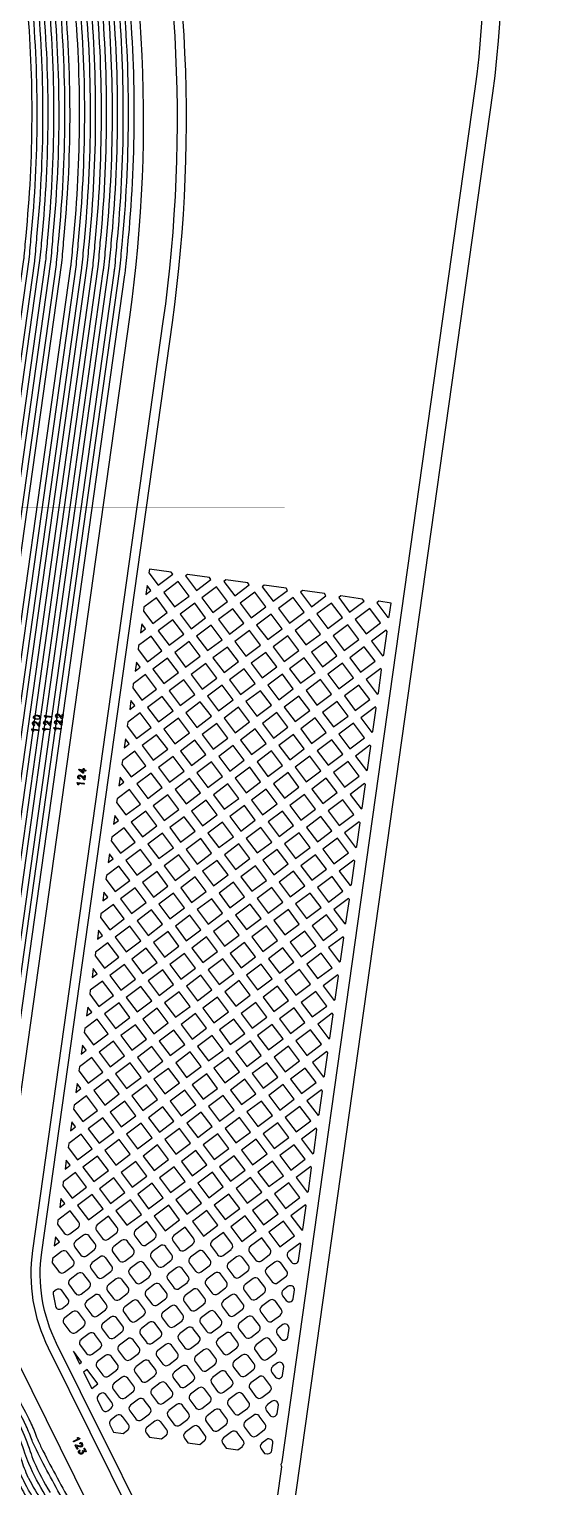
# Model space of a CAD drawing. Extents: x 150 to 463, y 50 to 272.
# Drawn here: x 199.85 to 205.48, y 71.52 to 87.5 of the extents above; entities that cross this region are included whole.
import ezdxf

# ---------------------------------------------------------------- set-up
doc = ezdxf.new("R2010")
doc.units = 0
for name, color, linetype in [('bak_bak_btr2-bcq4636', 9, 'Continuous'), ('bak_outline', 8, 'Continuous'), ('biaozhu1', 5, 'Continuous'), ('quyukuang', 6, 'Continuous')]:
    doc.layers.add(name, color=color, linetype=linetype)

msp = doc.modelspace()

# ---------------------------------------------------------------- linework, layer by layer
at = {"layer": 'bak_bak_btr2-bcq4636'}
for p, q in [((201.14, 81.4), (201.126, 81.303)), ((201.081, 80.98), (201.067, 80.883)), ((201.022, 80.56), (201.008, 80.463)), ((200.963, 80.14), (200.949, 80.043)), ((200.904, 79.72), (200.89, 79.623)), ((200.845, 79.3), (200.831, 79.203)), ((200.786, 78.88), (200.772, 78.783)), ((200.727, 78.46), (200.713, 78.363)), ((200.667, 78.04), (200.654, 77.942)), ((200.608, 77.62), (200.595, 77.522)), ((200.549, 77.2), (200.536, 77.102)), ((200.49, 76.779), (200.477, 76.682)), ((200.431, 76.359), (200.418, 76.262)), ((200.372, 75.939), (200.359, 75.842)), ((200.313, 75.519), (200.3, 75.422)), ((200.254, 75.099), (200.241, 75.002)), ((200.195, 74.679), (200.181, 74.582)), ((200.136, 74.259), (200.122, 74.161))]:
    msp.add_line(p, q, dxfattribs=at)
for points in [[(205.283, 158.278), (198.163, 107.621, 0.154619), (199.189, 101.546), (203.748, 92.658, -0.154608), (204.733, 86.822), (202.62, 71.792, -0.13447), (202.607, 71.761, -0.128609), (202.613, 71.736), (202.405, 70.262, -0.098311)], [(197.623, 152.982), (191.182, 107.151, 0.134283), (191.796, 102.359, 0.056184), (192.755, 100.711), (197.25, 94.746, -0.004553), (197.4, 94.524, -0.105452), (199.645, 89.086, -0.002197), (199.647, 89.074, -0.047069), (199.649, 89.069, -0.016571), (199.785, 88.145, -0.006413), (199.819, 87.807, -0.025987), (199.82, 87.804, -0.046874), (199.808, 85.236, -0.004315), (199.786, 84.983, -0.033921), (199.785, 84.979, -0.023152), (199.785, 84.977), (197.991, 72.213, 0.194979), (198.189, 71.424, 0.031122)], [(197.742, 152.965), (191.301, 107.134, 0.134255), (191.907, 102.406, 0.056144), (192.851, 100.783), (197.347, 94.816, -0.00458), (197.499, 94.591, -0.105411), (199.763, 89.109, -0.001527), (199.764, 89.101, -0.014931), (199.765, 89.1, -0.046989), (199.766, 89.094, -0.016571), (199.904, 88.162, -0.032609), (199.905, 88.159, -0.006491), (199.939, 87.814, -0.03727), (199.939, 87.809, -0.046758), (199.928, 85.225, -0.004313), (199.905, 84.971, -0.009747), (199.905, 84.97, -0.01088), (199.904, 84.958), (198.115, 72.232, 0.19144), (198.281, 71.548, -0.165225), (198.467, 70.924, 0.020124), (198.471, 70.904, 0.083284), (198.507, 70.836)], [(197.861, 152.95), (191.42, 107.118, 0.134232), (192.018, 102.453, 0.056086), (192.947, 100.855), (197.445, 94.886, -0.004603), (197.599, 94.658, -0.104852), (199.875, 89.161, -0.003118), (199.88, 89.133, -0.019147), (199.881, 89.131, -0.004178), (199.883, 89.121, -0.018055), (199.884, 89.119, -0.022914), (200.059, 87.818, -0.029062), (200.06, 87.814, -0.046635), (200.047, 85.215, -0.004322), (200.025, 84.957, -0.011104), (200.022, 84.94), (198.265, 72.44, 0.10431), (198.311, 71.765, 0.083248), (198.385, 71.609, -0.075067), (198.535, 71.306, -0.1227), (198.541, 71.294, 0.275611), (198.708, 71.127, -2.437979), (198.569, 70.993)], [(198.9, 71.192, 0.044852), (198.682, 71.543), (198.549, 71.72, -0.198916), (198.339, 72.533), (200.084, 84.951, 0.004321), (200.107, 85.21, 0.046623), (200.12, 87.82, 0.011372), (200.052, 88.432, 0.012287), (199.943, 89.131, -0.014444), (199.942, 89.132, 0.004341), (199.94, 89.143, -0.018317), (199.939, 89.145, 0.002917), (199.934, 89.172, -0.010956), (199.934, 89.173, 0.000596), (199.928, 89.202, 0.10432), (197.648, 94.692, 0.004625), (197.493, 94.922), (192.995, 100.891, -0.05606), (192.073, 102.477, -0.134208), (191.479, 107.11), (197.92, 152.941, -0.035429)], [(198.119, 152.761), (191.698, 107.079, 0.13416), (192.277, 102.564, 0.014464), (192.475, 102.147, 0.041475), (193.172, 101.023), (197.673, 95.051, -0.004661), (197.832, 94.816, -0.104763), (200.151, 89.216, -0.00239), (200.156, 89.192, -0.004453), (200.159, 89.176, -0.013614), (200.16, 89.174, -0.018217), (200.161, 89.17, -0.012293), (200.272, 88.46, -0.011361), (200.34, 87.839, -0.013759), (200.34, 87.837, -0.046544), (200.328, 85.19, -0.004327), (200.304, 84.927, -0.010945), (200.3, 84.898), (198.591, 72.734, 0.090329), (198.614, 72.176, 0.100427), (198.736, 71.902, -0.039649), (199.164, 71.191, -0.15237)], [(200.246, 71.328, -0.015992), (199.925, 71.922, -0.025026), (199.872, 72.042, 0.017246), (199.805, 72.203, -0.030578), (199.803, 72.206, 0.030031), (199.659, 72.474, -0.02759), (199.643, 72.503, 0.052143), (199.618, 72.544), (199.529, 72.662, -0.198623), (199.268, 73.672), (200.841, 84.87, 0.004339), (200.866, 85.142, 0.046217), (200.88, 87.87, -0.026242), (200.88, 87.873, -0.017244), (200.879, 87.875, 0.011543), (200.807, 88.531, 0.012286), (200.692, 89.267), (200.677, 89.341, 0.104246), (198.28, 95.118, 0.004783), (198.111, 95.368), (193.605, 101.347, -0.05572), (192.774, 102.777, -0.134001), (192.233, 107.005), (198.65, 152.667, -0.034201)], [(200.501, 71.314), (199.725, 72.88, -0.151227), (199.518, 74.158), (200.95, 84.346, 0.198928), (197.972, 95.864), (193.515, 101.78, -0.03577), (193.001, 102.574, -0.013601), (192.996, 102.583, -0.009014), (192.885, 102.822, -0.006735), (192.883, 102.826, -0.133908), (192.352, 106.988), (192.437, 107.583, -0.001412), (192.447, 107.618), (198.77, 152.607, -0.034514)], [(199.134, 152.555), (192.804, 107.527, 0.001439), (192.794, 107.494), (192.716, 106.937, 0.133836), (193.223, 102.969, 0.008802), (193.326, 102.747, 0.035587), (193.809, 102.001), (198.266, 96.086, -0.198928), (201.314, 84.295), (199.882, 74.107, 0.151227), (200.055, 73.043), (200.97, 71.199, -0.039218)], [(201.06, 71.249), (200.675, 72.025, -0.013526), (200.675, 72.026, -0.017036), (200.673, 72.03), (200.147, 73.089, -0.151222), (199.984, 74.092), (201.417, 84.286, 0.198848), (198.348, 96.148), (193.891, 102.063, -0.035481), (193.417, 102.795, -0.008661), (193.318, 103.01, -0.133793), (192.818, 106.923), (192.895, 107.472, -0.001166), (192.903, 107.498, 0.036711), (192.912, 107.539), (198.471, 147.096)], [(198.338, 70.848, 0.17553), (198.4, 70.993, -0.123475), (198.404, 71.005, 0.042975), (198.404, 71.044, 0.133716), (198.232, 71.513, -0.191441), (198.056, 72.24), (199.846, 84.977, 0.004324), (199.868, 85.231, 0.046795), (199.88, 87.806, -0.0378), (199.88, 87.81, 0.006386), (199.845, 88.148, -0.032574), (199.845, 88.152, 0.016655), (199.707, 89.085, -0.042218), (199.706, 89.089, 0.00161), (199.704, 89.098, 0.003449), (199.698, 89.127, -0.011383), (199.698, 89.128, 0.000632), (199.692, 89.159, 0.104334), (197.45, 94.558, 0.004577), (197.298, 94.782), (192.803, 100.747, -0.056177), (191.852, 102.383, -0.134258), (191.242, 107.142)], [(198.569, 70.993, 0.098125), (198.536, 71.075, -0.165934), (198.532, 71.093, -0.040463), (198.505, 71.183, 0.100728), (198.336, 71.575, -0.083237), (198.253, 71.749, -0.104288), (198.206, 72.448), (199.965, 84.964, 0.004321), (199.988, 85.22, 0.046645), (200, 87.809, -0.029284), (200, 87.813, 0.011312), (199.933, 88.416, 0.012267), (199.825, 89.108, 0.003615), (199.823, 89.115, -0.033176), (199.822, 89.119, -0.02134), (199.822, 89.121, 0.003145), (199.816, 89.149, -0.011463), (199.816, 89.15, 0.000617), (199.81, 89.18, 0.104329), (197.549, 94.625, 0.004598), (197.396, 94.852), (192.899, 100.819, -0.056117), (191.962, 102.43, -0.13424), (191.36, 107.126)], [(191.538, 107.101, 0.134201), (192.128, 102.5, 0.056031), (193.043, 100.927), (197.542, 94.956, -0.004632), (197.698, 94.725, -0.104817), (199.993, 89.184, -0.00284), (199.998, 89.157, -0.010967), (199.998, 89.156, -0.00399), (200.001, 89.145, -0.021824), (200.001, 89.143, -0.015367), (200.002, 89.141, -0.023036), (200.18, 87.822, -0.046557), (200.167, 85.204, -0.004325), (200.144, 84.944, -0.010968), (200.141, 84.923), (198.398, 72.525, 0.198916), (198.597, 71.756), (198.73, 71.579, -0.044852), (198.954, 71.219)], [(199.019, 70.759, 0.100963), (199.077, 70.877), (199.096, 71.011, 0.152523), (199.073, 71.145, 0.039663), (198.653, 71.843, -0.100359), (198.515, 72.154, -0.090314), (198.49, 72.748), (200.204, 84.939, 0.004324), (200.227, 85.199, 0.0466), (200.239, 87.83, 0.011367), (200.171, 88.447, 0.01229), (200.061, 89.152, -0.010454), (200.06, 89.154, -0.014632), (200.06, 89.157, 0.004749), (200.057, 89.171, 0.002489), (200.052, 89.195, -0.010218), (200.051, 89.197, 0.000572), (200.046, 89.225, 0.104299), (197.748, 94.759, 0.004651), (197.59, 94.992), (193.091, 100.963, -0.041484), (192.384, 102.101, -0.014511), (192.183, 102.525, -0.134175), (191.598, 107.093)], [(199.947, 71.321, -0.049377), (199.786, 71.584, -0.01257), (199.779, 71.598, -0.035822), (199.699, 71.808, 0.009683), (199.672, 71.892, -0.001407), (199.668, 71.903, 0.059219), (199.429, 72.388, 0.017615), (199.342, 72.512, -0.031026), (199.34, 72.515, -0.030785), (199.337, 72.517, -0.198915), (199.03, 73.704), (200.603, 84.895, 0.004333), (200.627, 85.163, 0.046371), (200.64, 87.856, -0.037234), (200.64, 87.861, 0.011433), (200.569, 88.499, 0.012309), (200.456, 89.225), (200.441, 89.297, 0.10427), (198.081, 94.984, 0.004737), (197.916, 95.227), (193.413, 101.204, -0.041435), (192.742, 102.284, -0.014367), (192.553, 102.683, -0.134073), (191.995, 107.038)], [(200.023, 71.424, -0.031777), (199.844, 71.771, -0.024814), (199.8, 71.887, 0.061046), (199.552, 72.419, 0.022499), (199.445, 72.574, -0.202203), (199.149, 73.689), (200.722, 84.882, 0.004334), (200.747, 85.152, 0.046301), (200.76, 87.863, -0.039293), (200.76, 87.868, 0.011484), (200.688, 88.515, 0.012304), (200.574, 89.246), (200.559, 89.319, 0.104264), (198.18, 95.051, 0.004762), (198.013, 95.297), (193.509, 101.275, -0.041432), (192.849, 102.339, -0.014322), (192.663, 102.73, -0.134041), (192.114, 107.022)], [(199.582, 71.34, 0.073944), (199.522, 71.586, -0.015345), (199.485, 71.69, -0.016761), (199.48, 71.703, -0.041266), (199.478, 71.707, -0.020972), (199.478, 71.71, 0.091094), (199.146, 72.373), (199.064, 72.481, -0.198915), (198.774, 73.604), (200.364, 84.921, 0.004327), (200.388, 85.185, 0.046486), (200.4, 87.84, -0.024698)], [(200.46, 87.845, -0.046485), (200.448, 85.179, -0.004329), (200.424, 84.914, -0.010944), (200.419, 84.88), (198.833, 73.596, 0.198915), (199.112, 72.517), (199.193, 72.409, -0.091612), (199.536, 71.722, 0.018383), (199.54, 71.712, -0.022953), (199.541, 71.71, 0.015504), (199.578, 71.608, -0.073912), (199.642, 71.345, -0.025284)], [(199.789, 71.335, -0.0333), (199.679, 71.53, -0.011336), (199.67, 71.548, -0.029495), (199.597, 71.733, -0.031447), (199.593, 71.743, 0.091075), (199.241, 72.445), (199.16, 72.554, -0.198799), (198.892, 73.587), (200.483, 84.908, 0.004328), (200.507, 85.174, 0.046436), (200.52, 87.848, -0.028535)], [(200.58, 87.853, -0.046433), (200.567, 85.168, -0.004319), (200.543, 84.902, -0.010052), (200.543, 84.901, -0.01094), (200.537, 84.862), (198.952, 73.579, 0.198847), (199.208, 72.59), (199.289, 72.481, -0.091011), (199.65, 71.761, 0.029337), (199.652, 71.757, -0.038313), (199.653, 71.753, 0.029799), (199.725, 71.573, 0.012115), (199.733, 71.557, 0.033374), (199.839, 71.368, -0.059532)], [(200.7, 87.861, -0.04637), (200.687, 85.158, -0.004335), (200.662, 84.889, -0.010991), (200.656, 84.844), (199.09, 73.696, 0.200119), (199.389, 72.548, -0.017646), (199.479, 72.42, -0.070128), (199.756, 71.825, 0.035851), (199.833, 71.624, 0.012821), (199.839, 71.612, -0.013922), (199.84, 71.611, 0.049431), (199.994, 71.357)], [(200.819, 87.869, -0.046298), (200.806, 85.147, -0.004326), (200.782, 84.876, -0.010116), (200.781, 84.875, -0.01095), (200.774, 84.826), (199.209, 73.68, 0.202309), (199.493, 72.61, -0.022536), (199.603, 72.45, -0.061046), (199.857, 71.905, 0.024808), (199.899, 71.795, 0.031754), (200.075, 71.455, 0.026259)], [(200.939, 87.875, -0.046216), (200.926, 85.136, -0.004341), (200.901, 84.863, -0.01102), (200.893, 84.808), (199.328, 73.664, 0.19867), (199.577, 72.698), (199.666, 72.58, -0.052169), (199.697, 72.529, 0.027553), (199.71, 72.505, -0.030399), (199.859, 72.228, -0.030359), (199.861, 72.225, -0.01691), (199.928, 72.063, 0.025009), (199.979, 71.949, 0.01599), (200.298, 71.358)]]:
    msp.add_lwpolyline(points, format="xyb", dxfattribs=at)
for points in [[(201.159, 81.541), (201.261, 81.405), (201.421, 81.526), (201.404, 81.548), (201.165, 81.582)], [(201.322, 81.325), (201.442, 81.166), (201.602, 81.286), (201.481, 81.446)], [(201.561, 81.506), (201.682, 81.346), (201.841, 81.467), (201.824, 81.489), (201.584, 81.523)], [(201.742, 81.266), (201.862, 81.107), (202.022, 81.227), (201.902, 81.387)], [(201.981, 81.447), (202.102, 81.287), (202.261, 81.407), (202.244, 81.43), (202.004, 81.464)], [(202.402, 81.388), (202.522, 81.228), (202.681, 81.348), (202.664, 81.371), (202.424, 81.405)], [(201.1, 81.121), (201.202, 80.985), (201.362, 81.105), (201.242, 81.265), (201.106, 81.163)], [(202.162, 81.207), (202.282, 81.048), (202.442, 81.168), (202.322, 81.328)], [(202.582, 81.148), (202.702, 80.989), (202.862, 81.109), (202.742, 81.269)], [(202.822, 81.329), (202.942, 81.169), (203.101, 81.289), (203.085, 81.312), (202.844, 81.346)], [(203.002, 81.089), (203.122, 80.93), (203.282, 81.05), (203.162, 81.209)], [(203.242, 81.27), (203.362, 81.11), (203.522, 81.23), (203.505, 81.253), (203.264, 81.287)], [(203.662, 81.211), (203.782, 81.051), (203.795, 81.061), (203.816, 81.209), (203.684, 81.228)], [(201.502, 81.086), (201.623, 80.926), (201.782, 81.046), (201.662, 81.206)], [(201.922, 81.027), (202.043, 80.867), (202.202, 80.987), (202.082, 81.147)], [(202.342, 80.968), (202.463, 80.808), (202.622, 80.928), (202.502, 81.088)], [(203.422, 81.03), (203.542, 80.871), (203.702, 80.991), (203.582, 81.151)], [(201.263, 80.905), (201.383, 80.746), (201.543, 80.866), (201.422, 81.025)], [(201.683, 80.846), (201.803, 80.687), (201.963, 80.807), (201.843, 80.967)], [(202.103, 80.787), (202.223, 80.628), (202.383, 80.748), (202.263, 80.908)], [(202.763, 80.909), (202.883, 80.749), (203.042, 80.869), (202.922, 81.029)], [(203.183, 80.85), (203.303, 80.69), (203.463, 80.81), (203.342, 80.97)], [(203.603, 80.791), (203.723, 80.631), (203.736, 80.64), (203.772, 80.898), (203.762, 80.911)], [(201.041, 80.7), (201.143, 80.565), (201.303, 80.685), (201.183, 80.845), (201.047, 80.743)], [(201.443, 80.666), (201.563, 80.506), (201.723, 80.626), (201.603, 80.786)], [(202.523, 80.728), (202.643, 80.569), (202.803, 80.689), (202.683, 80.848)], [(202.943, 80.669), (203.063, 80.51), (203.223, 80.63), (203.103, 80.789)], [(203.363, 80.61), (203.483, 80.45), (203.643, 80.571), (203.523, 80.73)], [(201.204, 80.485), (201.324, 80.326), (201.484, 80.446), (201.363, 80.605)], [(201.863, 80.607), (201.984, 80.447), (202.143, 80.567), (202.023, 80.727)], [(202.283, 80.548), (202.404, 80.388), (202.563, 80.508), (202.443, 80.668)], [(202.704, 80.489), (202.824, 80.329), (202.983, 80.449), (202.863, 80.609)], [(200.982, 80.28), (201.084, 80.145), (201.244, 80.265), (201.124, 80.425), (200.988, 80.323)], [(201.624, 80.426), (201.744, 80.266), (201.904, 80.387), (201.783, 80.546)], [(202.044, 80.367), (202.164, 80.207), (202.324, 80.328), (202.204, 80.487)], [(202.464, 80.308), (202.584, 80.149), (202.744, 80.269), (202.624, 80.428)], [(203.124, 80.43), (203.244, 80.27), (203.404, 80.39), (203.283, 80.55)], [(203.544, 80.37), (203.664, 80.211), (203.677, 80.22), (203.713, 80.478), (203.703, 80.491)], [(201.384, 80.246), (201.504, 80.086), (201.664, 80.206), (201.544, 80.366)], [(201.804, 80.187), (201.925, 80.027), (202.084, 80.147), (201.964, 80.307)], [(202.884, 80.249), (203.004, 80.089), (203.164, 80.21), (203.044, 80.369)], [(203.304, 80.19), (203.424, 80.03), (203.584, 80.151), (203.464, 80.31)], [(201.145, 80.065), (201.265, 79.905), (201.425, 80.026), (201.304, 80.185)], [(201.565, 80.006), (201.685, 79.846), (201.845, 79.967), (201.724, 80.126)], [(202.224, 80.128), (202.345, 79.968), (202.504, 80.088), (202.384, 80.248)], [(202.644, 80.069), (202.765, 79.909), (202.924, 80.029), (202.804, 80.189)], [(203.065, 80.009), (203.185, 79.85), (203.345, 79.97), (203.224, 80.13)], [(200.923, 79.86), (201.025, 79.725), (201.185, 79.845), (201.065, 80.005), (200.929, 79.903)], [(201.325, 79.826), (201.445, 79.666), (201.605, 79.786), (201.485, 79.946)], [(201.985, 79.947), (202.105, 79.787), (202.265, 79.908), (202.144, 80.067)], [(202.405, 79.888), (202.525, 79.728), (202.685, 79.849), (202.565, 80.008)], [(202.825, 79.829), (202.945, 79.669), (203.105, 79.79), (202.985, 79.949)], [(203.485, 79.95), (203.605, 79.791), (203.618, 79.8), (203.654, 80.058), (203.644, 80.071)], [(201.745, 79.767), (201.865, 79.607), (202.025, 79.727), (201.905, 79.887)], [(202.165, 79.707), (202.286, 79.548), (202.445, 79.668), (202.325, 79.828)], [(203.245, 79.77), (203.365, 79.61), (203.525, 79.731), (203.405, 79.89)], [(201.086, 79.645), (201.206, 79.485), (201.366, 79.606), (201.245, 79.765)], [(201.506, 79.586), (201.626, 79.426), (201.786, 79.547), (201.665, 79.706)], [(201.926, 79.527), (202.046, 79.367), (202.206, 79.487), (202.085, 79.647)], [(202.585, 79.648), (202.706, 79.489), (202.865, 79.609), (202.745, 79.769)], [(203.006, 79.589), (203.126, 79.43), (203.286, 79.55), (203.165, 79.71)], [(203.426, 79.53), (203.546, 79.371), (203.559, 79.38), (203.595, 79.638), (203.585, 79.651)], [(200.864, 79.44), (200.966, 79.305), (201.126, 79.425), (201.006, 79.585), (200.87, 79.483)], [(201.266, 79.405), (201.386, 79.246), (201.546, 79.366), (201.426, 79.526)], [(201.686, 79.346), (201.807, 79.187), (201.966, 79.307), (201.846, 79.467)], [(202.346, 79.468), (202.466, 79.308), (202.626, 79.428), (202.505, 79.588)], [(202.766, 79.409), (202.886, 79.249), (203.046, 79.37), (202.926, 79.529)], [(203.186, 79.35), (203.306, 79.19), (203.466, 79.31), (203.346, 79.47)], [(201.026, 79.225), (201.147, 79.065), (201.306, 79.186), (201.186, 79.345)], [(202.106, 79.287), (202.227, 79.128), (202.386, 79.248), (202.266, 79.408)], [(202.526, 79.228), (202.647, 79.069), (202.806, 79.189), (202.686, 79.349)], [(200.805, 79.02), (200.907, 78.885), (201.067, 79.005), (200.947, 79.165), (200.811, 79.063)], [(201.447, 79.166), (201.567, 79.006), (201.727, 79.126), (201.606, 79.286)], [(201.867, 79.107), (201.987, 78.947), (202.147, 79.067), (202.026, 79.227)], [(202.287, 79.048), (202.407, 78.888), (202.567, 79.008), (202.446, 79.168)], [(202.946, 79.169), (203.067, 79.01), (203.226, 79.13), (203.106, 79.29)], [(203.367, 79.11), (203.487, 78.951), (203.5, 78.96), (203.536, 79.218), (203.526, 79.231)], [(201.207, 78.985), (201.327, 78.826), (201.487, 78.946), (201.367, 79.106)], [(201.627, 78.926), (201.748, 78.767), (201.907, 78.887), (201.787, 79.047)], [(202.047, 78.867), (202.168, 78.708), (202.327, 78.828), (202.207, 78.988)], [(202.707, 78.989), (202.827, 78.829), (202.987, 78.949), (202.867, 79.109)], [(203.127, 78.93), (203.247, 78.77), (203.407, 78.89), (203.287, 79.05)], [(200.967, 78.805), (201.088, 78.645), (201.247, 78.765), (201.127, 78.925)], [(201.388, 78.746), (201.508, 78.586), (201.668, 78.706), (201.547, 78.866)], [(202.467, 78.808), (202.588, 78.649), (202.747, 78.769), (202.627, 78.928)], [(202.887, 78.749), (203.008, 78.59), (203.167, 78.71), (203.047, 78.869)], [(203.307, 78.69), (203.428, 78.53), (203.44, 78.54), (203.477, 78.798), (203.467, 78.811)], [(200.746, 78.6), (200.848, 78.465), (201.008, 78.585), (200.887, 78.745), (200.752, 78.643)], [(201.148, 78.565), (201.268, 78.406), (201.428, 78.526), (201.308, 78.685)], [(201.808, 78.687), (201.928, 78.527), (202.088, 78.647), (201.967, 78.807)], [(202.228, 78.628), (202.348, 78.468), (202.508, 78.588), (202.387, 78.748)], [(202.648, 78.569), (202.768, 78.409), (202.928, 78.529), (202.807, 78.689)], [(200.908, 78.385), (201.029, 78.225), (201.188, 78.345), (201.068, 78.505)], [(201.568, 78.506), (201.688, 78.346), (201.848, 78.467), (201.728, 78.626)], [(201.988, 78.447), (202.109, 78.288), (202.268, 78.408), (202.148, 78.567)], [(202.408, 78.388), (202.529, 78.229), (202.688, 78.349), (202.568, 78.508)], [(203.068, 78.51), (203.188, 78.35), (203.348, 78.47), (203.228, 78.63)], [(201.329, 78.326), (201.449, 78.166), (201.608, 78.286), (201.488, 78.446)], [(201.749, 78.267), (201.869, 78.107), (202.029, 78.227), (201.908, 78.387)], [(202.828, 78.329), (202.949, 78.169), (203.108, 78.29), (202.988, 78.449)], [(203.249, 78.27), (203.369, 78.11), (203.381, 78.12), (203.418, 78.378), (203.408, 78.39)], [(200.687, 78.18), (200.789, 78.045), (200.949, 78.165), (200.829, 78.324), (200.693, 78.222)], [(201.089, 78.145), (201.209, 77.985), (201.369, 78.106), (201.249, 78.265)], [(201.509, 78.086), (201.629, 77.926), (201.789, 78.047), (201.669, 78.206)], [(202.169, 78.208), (202.289, 78.048), (202.449, 78.168), (202.328, 78.328)], [(202.589, 78.149), (202.709, 77.989), (202.869, 78.109), (202.748, 78.269)], [(203.009, 78.089), (203.129, 77.93), (203.289, 78.05), (203.169, 78.21)], [(200.849, 77.965), (200.97, 77.805), (201.129, 77.925), (201.009, 78.085)], [(201.269, 77.906), (201.39, 77.746), (201.549, 77.866), (201.429, 78.026)], [(201.929, 78.027), (202.049, 77.867), (202.209, 77.988), (202.089, 78.147)], [(202.349, 77.968), (202.47, 77.808), (202.629, 77.929), (202.509, 78.088)], [(202.769, 77.909), (202.89, 77.749), (203.049, 77.87), (202.929, 78.029)], [(200.628, 77.76), (200.73, 77.624), (200.89, 77.745), (200.77, 77.904), (200.634, 77.802)], [(201.69, 77.847), (201.81, 77.687), (201.969, 77.807), (201.849, 77.967)], [(202.11, 77.787), (202.23, 77.628), (202.39, 77.748), (202.269, 77.908)], [(203.189, 77.85), (203.31, 77.69), (203.322, 77.7), (203.359, 77.958), (203.349, 77.97)], [(201.03, 77.725), (201.15, 77.565), (201.31, 77.686), (201.19, 77.845)], [(201.45, 77.666), (201.57, 77.506), (201.73, 77.627), (201.61, 77.786)], [(201.87, 77.607), (201.99, 77.447), (202.15, 77.567), (202.03, 77.727)], [(202.53, 77.728), (202.65, 77.569), (202.81, 77.689), (202.69, 77.849)], [(202.95, 77.669), (203.07, 77.51), (203.23, 77.63), (203.11, 77.79)], [(200.79, 77.545), (200.911, 77.385), (201.07, 77.505), (200.95, 77.665)], [(201.21, 77.485), (201.331, 77.326), (201.49, 77.446), (201.37, 77.606)], [(201.63, 77.426), (201.751, 77.267), (201.911, 77.387), (201.79, 77.547)], [(202.29, 77.548), (202.41, 77.388), (202.57, 77.509), (202.45, 77.668)], [(202.71, 77.489), (202.831, 77.329), (202.99, 77.45), (202.87, 77.609)], [(203.13, 77.43), (203.251, 77.27), (203.263, 77.28), (203.3, 77.537), (203.29, 77.55)], [(200.569, 77.34), (200.671, 77.204), (200.831, 77.325), (200.71, 77.484), (200.575, 77.382)], [(200.971, 77.305), (201.091, 77.145), (201.251, 77.266), (201.131, 77.425)], [(202.051, 77.367), (202.171, 77.208), (202.331, 77.328), (202.21, 77.488)], [(202.471, 77.308), (202.591, 77.149), (202.751, 77.269), (202.63, 77.429)], [(200.731, 77.124), (200.852, 76.965), (201.011, 77.085), (200.891, 77.245)], [(201.391, 77.246), (201.511, 77.086), (201.671, 77.206), (201.551, 77.366)], [(201.811, 77.187), (201.931, 77.027), (202.091, 77.147), (201.971, 77.307)], [(202.231, 77.128), (202.351, 76.968), (202.511, 77.088), (202.391, 77.248)], [(202.891, 77.249), (203.011, 77.09), (203.171, 77.21), (203.051, 77.37)], [(200.51, 76.92), (200.612, 76.784), (200.772, 76.905), (200.651, 77.064), (200.516, 76.962)], [(201.151, 77.065), (201.272, 76.906), (201.431, 77.026), (201.311, 77.186)], [(201.572, 77.006), (201.692, 76.847), (201.851, 76.967), (201.731, 77.127)], [(201.992, 76.947), (202.112, 76.788), (202.272, 76.908), (202.151, 77.068)], [(202.651, 77.069), (202.771, 76.909), (202.931, 77.029), (202.811, 77.189)], [(203.071, 77.01), (203.192, 76.85), (203.204, 76.86), (203.241, 77.117), (203.231, 77.13)], [(200.912, 76.885), (201.032, 76.725), (201.192, 76.845), (201.071, 77.005)], [(201.332, 76.826), (201.452, 76.666), (201.612, 76.786), (201.492, 76.946)], [(202.412, 76.888), (202.532, 76.729), (202.692, 76.849), (202.571, 77.008)], [(202.832, 76.829), (202.952, 76.67), (203.112, 76.79), (202.991, 76.95)], [(200.672, 76.704), (200.793, 76.545), (200.952, 76.665), (200.832, 76.825)], [(201.092, 76.645), (201.213, 76.486), (201.372, 76.606), (201.252, 76.766)], [(201.752, 76.767), (201.872, 76.607), (202.032, 76.727), (201.912, 76.887)], [(202.172, 76.708), (202.292, 76.548), (202.452, 76.668), (202.332, 76.828)], [(202.592, 76.649), (202.712, 76.489), (202.872, 76.609), (202.752, 76.769)], [(200.451, 76.499), (200.553, 76.364), (200.713, 76.484), (200.592, 76.644), (200.457, 76.542)], [(200.853, 76.465), (200.973, 76.305), (201.133, 76.425), (201.013, 76.585)], [(201.513, 76.586), (201.633, 76.427), (201.792, 76.547), (201.672, 76.706)], [(201.933, 76.527), (202.053, 76.368), (202.212, 76.488), (202.092, 76.647)], [(202.353, 76.468), (202.473, 76.309), (202.633, 76.429), (202.512, 76.588)], [(203.012, 76.59), (203.133, 76.43), (203.145, 76.439), (203.182, 76.697), (203.172, 76.71)], [(201.273, 76.406), (201.393, 76.246), (201.553, 76.366), (201.433, 76.526)], [(201.693, 76.347), (201.813, 76.187), (201.973, 76.307), (201.853, 76.467)], [(202.773, 76.409), (202.893, 76.249), (203.053, 76.37), (202.932, 76.529)], [(200.613, 76.284), (200.734, 76.124), (200.893, 76.245), (200.773, 76.404)], [(201.033, 76.225), (201.154, 76.065), (201.313, 76.186), (201.193, 76.345)], [(201.454, 76.166), (201.574, 76.007), (201.733, 76.127), (201.613, 76.286)], [(202.113, 76.288), (202.233, 76.128), (202.393, 76.248), (202.273, 76.408)], [(202.533, 76.229), (202.654, 76.069), (202.813, 76.189), (202.693, 76.349)], [(202.953, 76.169), (203.074, 76.01), (203.086, 76.019), (203.122, 76.277), (203.113, 76.29)], [(200.392, 76.079), (200.494, 75.944), (200.654, 76.064), (200.533, 76.224), (200.398, 76.122)], [(200.794, 76.045), (200.914, 75.885), (201.074, 76.005), (200.953, 76.165)], [(201.214, 75.986), (201.334, 75.826), (201.494, 75.946), (201.374, 76.106)], [(201.874, 76.107), (201.994, 75.948), (202.153, 76.068), (202.033, 76.227)], [(202.294, 76.048), (202.414, 75.888), (202.574, 76.009), (202.453, 76.168)], [(202.714, 75.989), (202.834, 75.829), (202.994, 75.95), (202.873, 76.109)], [(200.554, 75.864), (200.675, 75.704), (200.834, 75.825), (200.714, 75.984)], [(201.634, 75.927), (201.754, 75.767), (201.914, 75.887), (201.794, 76.047)], [(202.054, 75.868), (202.174, 75.708), (202.334, 75.828), (202.214, 75.988)], [(200.333, 75.659), (200.435, 75.524), (200.595, 75.644), (200.474, 75.804), (200.339, 75.702)], [(200.974, 75.805), (201.095, 75.645), (201.254, 75.766), (201.134, 75.925)], [(201.394, 75.746), (201.515, 75.586), (201.674, 75.707), (201.554, 75.866)], [(201.815, 75.687), (201.935, 75.527), (202.095, 75.648), (201.974, 75.807)], [(202.474, 75.808), (202.595, 75.649), (202.754, 75.769), (202.634, 75.929)], [(202.894, 75.749), (203.015, 75.59), (203.027, 75.599), (203.063, 75.857), (203.054, 75.87)], [(200.735, 75.625), (200.855, 75.465), (201.015, 75.585), (200.894, 75.745)], [(201.155, 75.565), (201.275, 75.406), (201.435, 75.526), (201.314, 75.686)], [(201.575, 75.506), (201.695, 75.347), (201.855, 75.467), (201.735, 75.627)], [(202.235, 75.628), (202.355, 75.468), (202.515, 75.589), (202.394, 75.748)], [(202.655, 75.569), (202.775, 75.409), (202.935, 75.53), (202.814, 75.689)], [(200.495, 75.444), (200.615, 75.284), (200.775, 75.405), (200.655, 75.564)], [(200.915, 75.385), (201.036, 75.225), (201.195, 75.346), (201.075, 75.505)], [(201.995, 75.447), (202.115, 75.288), (202.275, 75.408), (202.155, 75.568)], [(202.415, 75.388), (202.535, 75.229), (202.695, 75.349), (202.575, 75.509)], [(200.274, 75.239), (200.376, 75.104), (200.536, 75.224), (200.415, 75.384), (200.28, 75.282)], [(200.676, 75.204), (200.796, 75.045), (200.956, 75.165), (200.835, 75.325)], [(201.335, 75.326), (201.456, 75.166), (201.615, 75.286), (201.495, 75.446)], [(201.755, 75.267), (201.876, 75.107), (202.035, 75.228), (201.915, 75.387)], [(202.176, 75.208), (202.296, 75.048), (202.456, 75.169), (202.335, 75.328)], [(202.835, 75.329), (202.956, 75.17), (202.968, 75.179), (203.004, 75.437), (202.995, 75.45)], [(200.436, 75.024), (200.556, 74.864), (200.716, 74.985), (200.596, 75.144)], [(201.096, 75.145), (201.216, 74.986), (201.376, 75.106), (201.255, 75.266)], [(201.516, 75.086), (201.636, 74.927), (201.796, 75.047), (201.676, 75.207)], [(201.936, 75.027), (202.056, 74.868), (202.216, 74.988), (202.096, 75.148)], [(202.596, 75.149), (202.716, 74.989), (202.876, 75.109), (202.755, 75.269)], [(200.856, 74.965), (200.977, 74.805), (201.136, 74.925), (201.016, 75.085)], [(201.276, 74.906), (201.397, 74.746), (201.556, 74.866), (201.436, 75.026)], [(202.356, 74.968), (202.476, 74.809), (202.636, 74.929), (202.516, 75.089)], [(202.776, 74.909), (202.896, 74.75), (202.909, 74.759), (202.945, 75.017), (202.936, 75.03)], [(200.215, 74.819), (200.317, 74.684), (200.477, 74.804), (200.356, 74.964), (200.221, 74.862)], [(200.617, 74.784), (200.737, 74.625), (200.897, 74.745), (200.776, 74.905)], [(201.037, 74.725), (201.157, 74.566), (201.317, 74.686), (201.196, 74.846)], [(201.696, 74.847), (201.817, 74.687), (201.976, 74.807), (201.856, 74.967)], [(202.116, 74.788), (202.237, 74.628), (202.397, 74.748), (202.276, 74.908)], [(202.537, 74.729), (202.657, 74.569), (202.817, 74.689), (202.696, 74.849)], [(200.377, 74.604), (200.497, 74.444), (200.657, 74.564), (200.537, 74.724)], [(200.797, 74.545), (200.918, 74.385), (201.077, 74.505), (200.957, 74.665)], [(201.457, 74.666), (201.577, 74.507), (201.737, 74.627), (201.616, 74.786)], [(201.877, 74.607), (201.997, 74.448), (202.157, 74.568), (202.037, 74.727)], [(202.297, 74.548), (202.417, 74.389), (202.577, 74.509), (202.457, 74.669)], [(201.217, 74.486), (201.338, 74.326), (201.497, 74.446), (201.377, 74.606)], [(201.637, 74.427), (201.758, 74.267), (201.917, 74.387), (201.797, 74.547)], [(202.717, 74.489), (202.837, 74.33), (202.85, 74.339), (202.886, 74.597), (202.877, 74.609)], [(202.057, 74.368), (202.178, 74.208), (202.337, 74.328), (202.217, 74.488)], [(202.477, 74.309), (202.598, 74.149), (202.758, 74.269), (202.637, 74.429)], [(200.331, 73.003), (200.399, 72.867), (200.421, 72.884)], [(200.444, 72.776), (200.534, 72.594), (200.601, 72.645), (200.481, 72.804)]]:
    msp.add_lwpolyline(points, close=True, dxfattribs=at)
for points in [[(201.126, 81.303), (201.181, 81.345), (201.14, 81.4)], [(201.067, 80.883), (201.123, 80.925), (201.081, 80.98)], [(201.008, 80.463), (201.064, 80.505), (201.022, 80.56)], [(200.949, 80.043), (201.004, 80.085), (200.963, 80.14)], [(200.89, 79.623), (200.945, 79.665), (200.904, 79.72)], [(200.831, 79.203), (200.886, 79.245), (200.845, 79.3)], [(200.772, 78.783), (200.827, 78.825), (200.786, 78.88)], [(200.713, 78.363), (200.768, 78.404), (200.727, 78.46)], [(200.654, 77.942), (200.709, 77.984), (200.667, 78.04)], [(200.595, 77.522), (200.65, 77.564), (200.608, 77.62)], [(200.536, 77.102), (200.591, 77.144), (200.549, 77.2)], [(200.477, 76.682), (200.532, 76.724), (200.49, 76.779)], [(200.418, 76.262), (200.473, 76.304), (200.431, 76.359)], [(200.359, 75.842), (200.414, 75.884), (200.372, 75.939)], [(200.3, 75.422), (200.355, 75.464), (200.313, 75.519)], [(200.241, 75.002), (200.296, 75.044), (200.254, 75.099)], [(200.181, 74.582), (200.237, 74.623), (200.195, 74.679)], [(200.122, 74.161), (200.178, 74.203), (200.136, 74.259)]]:
    msp.add_lwpolyline(points, dxfattribs=at)
for points in [[(200.156, 74.399), (200.23, 74.3, -0.056056), (200.232, 74.298, 0.40724), (200.294, 74.291), (200.381, 74.356, -0.056068), (200.383, 74.358, 0.406757), (200.39, 74.42), (200.297, 74.544), (200.162, 74.442)], [(200.585, 74.328), (200.65, 74.241, -0.055856), (200.652, 74.239, 0.407185), (200.714, 74.232), (200.801, 74.297, -0.0564), (200.803, 74.299, 0.406736), (200.81, 74.361), (200.717, 74.485), (200.594, 74.392, -0.056026), (200.592, 74.39, 0.407239)], [(201.005, 74.269), (201.071, 74.182, -0.055872), (201.072, 74.18, 0.407251), (201.135, 74.173), (201.221, 74.238, -0.056068), (201.223, 74.24, 0.407342), (201.23, 74.302), (201.137, 74.425), (201.014, 74.333, -0.055579), (201.013, 74.331, 0.407153)], [(201.425, 74.21), (201.491, 74.123, -0.055686), (201.492, 74.121, 0.406902), (201.555, 74.114), (201.641, 74.179, -0.056369), (201.643, 74.181, 0.406908), (201.65, 74.243), (201.557, 74.366), (201.434, 74.274, -0.055605), (201.433, 74.272, 0.406711)], [(200.346, 74.147), (200.411, 74.06, -0.056237), (200.413, 74.059, 0.40749), (200.475, 74.052), (200.561, 74.117, -0.056835), (200.563, 74.119, 0.407194), (200.57, 74.181), (200.505, 74.267, -0.055704), (200.503, 74.269, 0.407239), (200.441, 74.276), (200.355, 74.211, -0.056026), (200.353, 74.209, 0.407296)], [(200.766, 74.088), (200.831, 74.001, -0.055894), (200.833, 74, 0.40692), (200.895, 73.992), (200.982, 74.058, -0.056026), (200.983, 74.06, 0.407268), (200.991, 74.122), (200.925, 74.208, -0.056227), (200.924, 74.21, 0.406856), (200.861, 74.217), (200.775, 74.152, -0.055602), (200.773, 74.15, 0.406719)], [(201.845, 74.151), (201.911, 74.064, -0.055605), (201.912, 74.062, 0.406847), (201.975, 74.055), (202.061, 74.12, -0.055898), (202.063, 74.122, 0.406962), (202.07, 74.184), (201.978, 74.307), (201.854, 74.215, -0.056056), (201.853, 74.213, 0.406903)], [(202.265, 74.092), (202.331, 74.005, -0.055704), (202.333, 74.003, 0.407268), (202.395, 73.996), (202.481, 74.061, -0.055856), (202.483, 74.063, 0.407284), (202.49, 74.125), (202.398, 74.248), (202.274, 74.156, -0.055898), (202.273, 74.154, 0.407148)], [(202.684, 74.035, -0.055584), (202.685, 74.033), (202.726, 73.979, 0.587968), (202.802, 73.999), (202.827, 74.177), (202.818, 74.189), (202.694, 74.097, -0.056001), (202.693, 74.095, 0.391091)], [(200.099, 73.975), (200.171, 73.88, -0.055856), (200.173, 73.878, 0.40746), (200.235, 73.871), (200.322, 73.936, -0.056662), (200.324, 73.938, 0.40721), (200.331, 74), (200.266, 74.087, -0.056001), (200.264, 74.089, 0.406684), (200.202, 74.096), (200.104, 74.022, 0.007425)], [(200.526, 73.908), (200.591, 73.821, -0.056019), (200.593, 73.819, 0.406863), (200.655, 73.812), (200.742, 73.877, -0.056068), (200.744, 73.879, 0.40674), (200.751, 73.941), (200.686, 74.028, -0.055564), (200.684, 74.03, 0.406767), (200.622, 74.037), (200.535, 73.972, -0.055459), (200.533, 73.97, 0.40718)], [(201.186, 74.029), (201.251, 73.942, -0.055316), (201.253, 73.941, 0.40714), (201.315, 73.934), (201.402, 73.999, -0.056386), (201.403, 74.001, 0.407106), (201.411, 74.063), (201.345, 74.149, -0.055894), (201.344, 74.151, 0.406863), (201.281, 74.158), (201.195, 74.093, -0.056068), (201.193, 74.091, 0.406683)], [(201.606, 73.97), (201.671, 73.883, -0.055704), (201.673, 73.882, 0.407268), (201.735, 73.874), (201.822, 73.94, -0.055898), (201.824, 73.942, 0.406887), (201.831, 74.004), (201.765, 74.09, -0.056192), (201.764, 74.092, 0.4068), (201.701, 74.099), (201.615, 74.034, -0.05558), (201.613, 74.032, 0.406805)], [(202.026, 73.911), (202.091, 73.824, -0.055437), (202.093, 73.823, 0.407268), (202.155, 73.815), (202.242, 73.881, -0.056026), (202.244, 73.883, 0.407269), (202.251, 73.945), (202.186, 74.031, -0.056227), (202.184, 74.033, 0.407222), (202.122, 74.04), (202.035, 73.975, -0.055898), (202.033, 73.973, 0.407176)], [(200.287, 73.727), (200.352, 73.64, -0.055894), (200.354, 73.639, 0.40692), (200.416, 73.631), (200.502, 73.697, -0.056068), (200.504, 73.699, 0.406857), (200.511, 73.761), (200.446, 73.847, -0.055857), (200.444, 73.849, 0.40681), (200.382, 73.856), (200.295, 73.791, -0.05548), (200.294, 73.789, 0.40709)], [(200.946, 73.849), (201.011, 73.762, -0.055857), (201.013, 73.76, 0.40714), (201.075, 73.753), (201.162, 73.818, -0.056227), (201.164, 73.82, 0.407017), (201.171, 73.882), (201.106, 73.969, -0.055905), (201.104, 73.971, 0.406849), (201.042, 73.978), (200.955, 73.913, -0.05617), (200.953, 73.911, 0.406832)], [(201.366, 73.79), (201.432, 73.703, -0.055605), (201.433, 73.701, 0.407194), (201.496, 73.694), (201.582, 73.759, -0.055605), (201.584, 73.761, 0.407325), (201.591, 73.823), (201.526, 73.91, -0.056237), (201.524, 73.912, 0.407091), (201.462, 73.919), (201.375, 73.854, -0.055459), (201.374, 73.852, 0.407194)], [(201.786, 73.731), (201.852, 73.644, -0.055872), (201.853, 73.642, 0.40724), (201.916, 73.635), (202.002, 73.7, -0.056026), (202.004, 73.702, 0.407268), (202.011, 73.764), (201.946, 73.851, -0.056068), (201.944, 73.853, 0.407194), (201.882, 73.86), (201.795, 73.795, -0.055856), (201.794, 73.793, 0.407153)], [(202.446, 73.852), (202.511, 73.765, -0.055704), (202.513, 73.764, 0.407194), (202.575, 73.756), (202.662, 73.822, -0.055605), (202.664, 73.823, 0.407342), (202.671, 73.886), (202.606, 73.972, -0.056056), (202.604, 73.974, 0.407108), (202.542, 73.981), (202.455, 73.916, -0.055704), (202.453, 73.914, 0.407165)], [(200.707, 73.668), (200.772, 73.581, -0.056324), (200.774, 73.58, 0.407136), (200.836, 73.572), (200.922, 73.638, -0.0564), (200.924, 73.64, 0.406617), (200.931, 73.702), (200.866, 73.788, -0.055369), (200.864, 73.79, 0.406862), (200.802, 73.797), (200.716, 73.732, -0.056026), (200.714, 73.73, 0.407341)], [(201.127, 73.609), (201.192, 73.522, -0.055856), (201.194, 73.521, 0.407182), (201.256, 73.513), (201.343, 73.579, -0.055872), (201.344, 73.581, 0.407251), (201.352, 73.643), (201.286, 73.729, -0.056068), (201.285, 73.731, 0.407091), (201.222, 73.738), (201.136, 73.673, -0.055459), (201.134, 73.671, 0.407281)], [(202.206, 73.672), (202.272, 73.585, -0.055872), (202.273, 73.583, 0.407279), (202.336, 73.576), (202.422, 73.641, -0.055856), (202.424, 73.643, 0.407256), (202.431, 73.705), (202.366, 73.792, -0.056026), (202.364, 73.794, 0.407211), (202.302, 73.801), (202.215, 73.736, -0.056068), (202.214, 73.734, 0.407153)], [(202.625, 73.615, -0.055792), (202.626, 73.613), (202.667, 73.559, 0.578386), (202.743, 73.578), (202.757, 73.676, 0.588188), (202.689, 73.717), (202.635, 73.676, -0.055898), (202.634, 73.675, 0.391177)], [(200.108, 73.65, 0.023878), (200.134, 73.5, -0.039707), (200.135, 73.497, 0.539454), (200.207, 73.474), (200.263, 73.516, -0.056029), (200.265, 73.518, 0.406892), (200.272, 73.58), (200.207, 73.667, -0.056059), (200.205, 73.669, 0.406313), (200.143, 73.676)], [(200.467, 73.488), (200.532, 73.401, -0.056068), (200.534, 73.399, 0.40746), (200.596, 73.392), (200.683, 73.457, -0.056394), (200.685, 73.459, 0.40721), (200.692, 73.521), (200.627, 73.608, -0.055872), (200.625, 73.61, 0.407222), (200.563, 73.617), (200.476, 73.552, -0.055872), (200.474, 73.55, 0.407222)], [(200.887, 73.428), (200.952, 73.342, -0.056019), (200.954, 73.34, 0.406834), (201.016, 73.333), (201.103, 73.398, -0.055898), (201.105, 73.4, 0.407177), (201.112, 73.462), (201.047, 73.549, -0.055903), (201.045, 73.551, 0.406783), (200.983, 73.558), (200.896, 73.492, -0.05558), (200.894, 73.491, 0.406793)], [(201.547, 73.55), (201.612, 73.463, -0.055872), (201.614, 73.462, 0.407279), (201.676, 73.454), (201.763, 73.52, -0.055856), (201.764, 73.522, 0.407256), (201.772, 73.584), (201.706, 73.67, -0.056026), (201.705, 73.672, 0.407166), (201.642, 73.679), (201.556, 73.614, -0.056068), (201.554, 73.612, 0.407181)], [(201.967, 73.491), (202.032, 73.404, -0.055704), (202.034, 73.403, 0.407182), (202.096, 73.395), (202.183, 73.461, -0.055686), (202.185, 73.462, 0.407251), (202.192, 73.525), (202.126, 73.611, -0.055872), (202.125, 73.613, 0.407222), (202.062, 73.62), (201.976, 73.555, -0.055605), (201.974, 73.553, 0.407165)], [(202.387, 73.432), (202.452, 73.345, -0.055686), (202.454, 73.343, 0.407353), (202.516, 73.336), (202.603, 73.401, -0.056324), (202.605, 73.403, 0.407284), (202.612, 73.466), (202.547, 73.552, -0.056056), (202.545, 73.554, 0.407239), (202.483, 73.561), (202.396, 73.496, -0.056068), (202.394, 73.494, 0.407153)], [(200.227, 73.307), (200.293, 73.22, -0.056068), (200.295, 73.219, 0.407432), (200.357, 73.211), (200.443, 73.277, -0.056398), (200.445, 73.278, 0.407211), (200.452, 73.341), (200.387, 73.427, -0.056026), (200.385, 73.429, 0.407194), (200.323, 73.436), (200.236, 73.371, -0.055856), (200.235, 73.369, 0.407255)], [(200.648, 73.248), (200.713, 73.161, -0.055761), (200.715, 73.16, 0.406834), (200.777, 73.152), (200.863, 73.218, -0.055872), (200.865, 73.219, 0.406801), (200.872, 73.282), (200.807, 73.368, -0.056001), (200.805, 73.37, 0.406898), (200.743, 73.377), (200.657, 73.312, -0.055872), (200.655, 73.31, 0.407089)], [(201.307, 73.369), (201.372, 73.283, -0.056026), (201.374, 73.281, 0.40724), (201.436, 73.274), (201.523, 73.339, -0.056068), (201.525, 73.341, 0.407181), (201.532, 73.403), (201.467, 73.49, -0.055872), (201.465, 73.492, 0.407222), (201.403, 73.499), (201.316, 73.433, -0.055856), (201.314, 73.432, 0.407255)], [(201.727, 73.311), (201.793, 73.224, -0.055872), (201.794, 73.222, 0.407251), (201.857, 73.215), (201.943, 73.28, -0.055856), (201.945, 73.282, 0.407256), (201.952, 73.344), (201.887, 73.431, -0.056056), (201.885, 73.433, 0.407193), (201.823, 73.44), (201.736, 73.375, -0.055856), (201.735, 73.373, 0.407153)], [(202.147, 73.251), (202.213, 73.165, -0.055686), (202.215, 73.163, 0.407342), (202.277, 73.156), (202.363, 73.221, -0.056227), (202.365, 73.223, 0.407251), (202.372, 73.285), (202.307, 73.372, -0.056026), (202.305, 73.374, 0.407211), (202.243, 73.381), (202.156, 73.315, -0.056068), (202.155, 73.314, 0.407222)], [(201.068, 73.189), (201.133, 73.102, -0.056495), (201.135, 73.101, 0.407212), (201.197, 73.093), (201.283, 73.159, -0.056068), (201.285, 73.16, 0.407136), (201.292, 73.223), (201.227, 73.309, -0.05548), (201.225, 73.311, 0.407222), (201.163, 73.318), (201.077, 73.253, -0.056068), (201.075, 73.251, 0.40724)], [(201.488, 73.13), (201.553, 73.043, -0.055856), (201.555, 73.042, 0.407268), (201.617, 73.034), (201.704, 73.1, -0.055872), (201.705, 73.101, 0.40724), (201.713, 73.164), (201.647, 73.25, -0.055898), (201.646, 73.252, 0.407137), (201.583, 73.259), (201.497, 73.194, -0.055686), (201.495, 73.192, 0.407222)], [(202.566, 73.195, -0.055792), (202.568, 73.192), (202.608, 73.139, 0.578524), (202.684, 73.158), (202.698, 73.257, 0.578689), (202.63, 73.297), (202.577, 73.256, -0.055704), (202.575, 73.255, 0.391166)], [(200.408, 73.067), (200.473, 72.981, -0.055894), (200.475, 72.979, 0.406834), (200.537, 72.972), (200.624, 73.037, -0.055872), (200.626, 73.039, 0.406887), (200.633, 73.101), (200.568, 73.188, -0.055857), (200.566, 73.19, 0.406867), (200.504, 73.197), (200.417, 73.131, -0.055872), (200.415, 73.13, 0.407078)], [(200.828, 73.008), (200.893, 72.922, -0.055856), (200.895, 72.92, 0.407256), (200.957, 72.913), (201.044, 72.978, -0.056068), (201.046, 72.98, 0.407153), (201.053, 73.042), (200.988, 73.129, -0.055686), (200.986, 73.13, 0.407296), (200.924, 73.138), (200.837, 73.072, -0.056026), (200.835, 73.071, 0.407239)], [(201.248, 72.949), (201.313, 72.863, -0.056324), (201.315, 72.861, 0.407223), (201.377, 72.854), (201.464, 72.919, -0.055898), (201.466, 72.921, 0.407177), (201.473, 72.983), (201.408, 73.07, -0.055539), (201.406, 73.071, 0.407137), (201.344, 73.079), (201.257, 73.013, -0.055605), (201.255, 73.012, 0.407313)], [(201.908, 73.071), (201.973, 72.984, -0.055605), (201.975, 72.982, 0.407325), (202.037, 72.975), (202.124, 73.04, -0.056324), (202.126, 73.042, 0.407253), (202.133, 73.104), (202.067, 73.191, -0.056026), (202.066, 73.193, 0.407211), (202.003, 73.2), (201.917, 73.135, -0.056068), (201.915, 73.133, 0.407109)], [(202.328, 73.012), (202.393, 72.925, -0.055605), (202.395, 72.923, 0.407325), (202.457, 72.916), (202.544, 72.981, -0.056056), (202.546, 72.983, 0.40724), (202.553, 73.045), (202.488, 73.132, -0.055898), (202.486, 73.134, 0.407091), (202.424, 73.141), (202.337, 73.076, -0.055415), (202.335, 73.074, 0.407181)], [(200.589, 72.828), (200.654, 72.741, -0.056026), (200.656, 72.74, 0.40724), (200.718, 72.732), (200.804, 72.798, -0.056026), (200.806, 72.799, 0.407268), (200.813, 72.862), (200.748, 72.948, -0.056026), (200.746, 72.95, 0.407239), (200.684, 72.957), (200.597, 72.892, -0.055856), (200.596, 72.89, 0.40728)], [(201.009, 72.769), (201.074, 72.682, -0.056026), (201.076, 72.681, 0.40724), (201.138, 72.673), (201.224, 72.739, -0.056068), (201.226, 72.74, 0.407182), (201.233, 72.803), (201.168, 72.889, -0.055872), (201.166, 72.891, 0.407222), (201.104, 72.898), (201.018, 72.833, -0.055856), (201.016, 72.831, 0.40728)], [(201.668, 72.89), (201.734, 72.804, -0.055856), (201.735, 72.802, 0.407297), (201.798, 72.795), (201.884, 72.86, -0.056227), (201.886, 72.862, 0.40721), (201.893, 72.924), (201.828, 73.011, -0.055872), (201.826, 73.012, 0.407222), (201.764, 73.02), (201.677, 72.954, -0.055773), (201.675, 72.953, 0.40728)], [(202.088, 72.831), (202.154, 72.745, -0.055605), (202.156, 72.743, 0.407353), (202.218, 72.736), (202.304, 72.801, -0.056324), (202.306, 72.803, 0.407284), (202.313, 72.865), (202.248, 72.952, -0.056056), (202.246, 72.953, 0.407137), (202.184, 72.961), (202.097, 72.895, -0.055704), (202.096, 72.894, 0.407165)], [(201.429, 72.71), (201.494, 72.623, -0.056495), (201.496, 72.621, 0.407257), (201.558, 72.614), (201.645, 72.679, -0.056495), (201.646, 72.681, 0.407177), (201.654, 72.743), (201.588, 72.83, -0.05548), (201.586, 72.832, 0.407194), (201.524, 72.839), (201.438, 72.774, -0.055773), (201.436, 72.772, 0.407313)], [(201.849, 72.651), (201.914, 72.564, -0.056153), (201.916, 72.562, 0.407325), (201.978, 72.555), (202.065, 72.62, -0.056026), (202.067, 72.622, 0.40724), (202.074, 72.684), (202.009, 72.771, -0.055898), (202.007, 72.773, 0.407148), (201.945, 72.78), (201.858, 72.715, -0.055704), (201.856, 72.713, 0.407239)], [(202.507, 72.774, -0.055941), (202.509, 72.772), (202.549, 72.719, 0.578511), (202.625, 72.738), (202.639, 72.837, 0.578535), (202.571, 72.877), (202.517, 72.836, -0.055704), (202.516, 72.834, 0.391177)], [(200.769, 72.588), (200.834, 72.502, -0.056068), (200.836, 72.5, 0.40721), (200.898, 72.493), (200.985, 72.558, -0.055872), (200.987, 72.56, 0.407251), (200.994, 72.622), (200.929, 72.709, -0.055872), (200.927, 72.71, 0.407193), (200.865, 72.718), (200.778, 72.652, -0.055856), (200.776, 72.651, 0.407183)], [(201.189, 72.529), (201.254, 72.443, -0.055856), (201.256, 72.441, 0.407256), (201.318, 72.434), (201.405, 72.499, -0.056056), (201.407, 72.501, 0.407251), (201.414, 72.563), (201.349, 72.65, -0.055872), (201.347, 72.651, 0.407222), (201.285, 72.659), (201.198, 72.593, -0.055872), (201.196, 72.592, 0.407222)], [(201.609, 72.47), (201.674, 72.384, -0.056324), (201.676, 72.382, 0.407325), (201.739, 72.375), (201.825, 72.44, -0.056056), (201.827, 72.442, 0.407177), (201.834, 72.504), (201.769, 72.59, -0.055415), (201.767, 72.592, 0.407078), (201.705, 72.599), (201.618, 72.534, -0.055437), (201.616, 72.532, 0.407341)], [(202.269, 72.592), (202.334, 72.505, -0.055437), (202.336, 72.503, 0.407297), (202.398, 72.496), (202.485, 72.561, -0.056227), (202.487, 72.563, 0.407325), (202.494, 72.625), (202.429, 72.712, -0.056056), (202.427, 72.714, 0.407165), (202.365, 72.721), (202.278, 72.656, -0.055437), (202.276, 72.654, 0.407107)], [(200.596, 72.469), (200.649, 72.363, 0.379947), (200.708, 72.349), (200.745, 72.378, -0.055726), (200.747, 72.379, 0.406831), (200.754, 72.442), (200.689, 72.528, -0.055872), (200.687, 72.53, 0.407195), (200.625, 72.537), (200.61, 72.526, -0.06813), (200.608, 72.524, 0.353076)], [(200.95, 72.349), (201.015, 72.262, -0.056026), (201.017, 72.26, 0.407297), (201.079, 72.253), (201.166, 72.318, -0.056227), (201.167, 72.32, 0.407251), (201.175, 72.382), (201.109, 72.469, -0.056068), (201.107, 72.471, 0.407181), (201.045, 72.478), (200.959, 72.413, -0.055872), (200.957, 72.411, 0.40725)], [(201.37, 72.29), (201.435, 72.203, -0.055773), (201.437, 72.201, 0.407359), (201.499, 72.194), (201.586, 72.259, -0.056227), (201.587, 72.261, 0.407194), (201.595, 72.323), (201.529, 72.41, -0.055898), (201.528, 72.412, 0.407148), (201.465, 72.419), (201.379, 72.354, -0.05548), (201.377, 72.352, 0.407194)], [(202.029, 72.411), (202.095, 72.325, -0.056026), (202.096, 72.323, 0.407269), (202.159, 72.316), (202.245, 72.381, -0.056026), (202.247, 72.383, 0.40724), (202.254, 72.445), (202.189, 72.532, -0.056068), (202.187, 72.533, 0.40712), (202.125, 72.541), (202.038, 72.475, -0.055579), (202.037, 72.473, 0.407255)], [(202.448, 72.354, -0.055792), (202.449, 72.352), (202.49, 72.299, 0.5784), (202.566, 72.318), (202.58, 72.417, 0.57866), (202.512, 72.457), (202.458, 72.416, -0.055704), (202.457, 72.414, 0.391166)], [(200.732, 72.196), (200.772, 72.116), (200.877, 72.101), (200.926, 72.138, -0.056237), (200.928, 72.14, 0.407137), (200.935, 72.202), (200.87, 72.289, -0.055728), (200.868, 72.29, 0.407153), (200.806, 72.298), (200.745, 72.252, -0.067817), (200.744, 72.251, 0.352675)], [(201.79, 72.231), (201.855, 72.144, -0.056068), (201.857, 72.142, 0.407342), (201.919, 72.135), (202.006, 72.2, -0.056227), (202.007, 72.202, 0.407223), (202.015, 72.264), (201.949, 72.351, -0.055898), (201.948, 72.353, 0.407176), (201.885, 72.36), (201.799, 72.295, -0.055704), (201.797, 72.293, 0.407267)], [(202.21, 72.172), (202.275, 72.085, -0.056068), (202.277, 72.083, 0.407342), (202.339, 72.076), (202.426, 72.141, -0.056227), (202.428, 72.143, 0.407194), (202.435, 72.205), (202.37, 72.292, -0.055898), (202.368, 72.294, 0.407148), (202.306, 72.301), (202.219, 72.236, -0.055704), (202.217, 72.234, 0.407267)], [(201.13, 72.109), (201.167, 72.06), (201.297, 72.042), (201.346, 72.079, -0.056237), (201.348, 72.081, 0.40724), (201.355, 72.143), (201.29, 72.229, -0.056029), (201.288, 72.231, 0.407137), (201.226, 72.238), (201.139, 72.173, -0.055704), (201.137, 72.171, 0.407239)], [(201.55, 72.05), (201.587, 72.001), (201.717, 71.983), (201.766, 72.02, -0.056227), (201.768, 72.022, 0.407251), (201.775, 72.084), (201.71, 72.17, -0.055898), (201.708, 72.172, 0.407148), (201.646, 72.179), (201.559, 72.114, -0.055704), (201.557, 72.112, 0.407239)], [(201.97, 71.991), (202.007, 71.942), (202.137, 71.924), (202.186, 71.961, -0.056324), (202.188, 71.963, 0.407166), (202.195, 72.025), (202.13, 72.111, -0.055605), (202.128, 72.113, 0.407079), (202.066, 72.12), (201.979, 72.055, -0.055437), (201.977, 72.053, 0.407239)], [(202.39, 71.932), (202.427, 71.883), (202.458, 71.879, -0.056438), (202.461, 71.879, 0.406561), (202.51, 71.918), (202.521, 71.997, 0.578683), (202.453, 72.037), (202.399, 71.996, -0.055704), (202.398, 71.994, 0.407239)]]:
    msp.add_lwpolyline(points, format="xyb", close=True, dxfattribs=at)
at = {"layer": 'bak_outline'}
msp.add_lwpolyline([(187.55, 154.969), (180.664, 105.973, 0.207725), (182.797, 98.298), (191.945, 87.001, -0.207899), (193.009, 83.16), (191.275, 70.823, 0.411808), (191.709, 70.268), (201.211, 68.933, 0.149129), (201.787, 69.026), (201.999, 69.128, 0.252406), (202.556, 69.896), (204.932, 86.8, 0.154461), (203.926, 92.75), (199.367, 101.637, -0.154779), (198.362, 107.599), (205.482, 158.256, 0.021809)], format="xyb", dxfattribs=at)
at = {"layer": 'biaozhu1'}
for p, q in [((200.413, 79.374), (200.435, 79.356)), ((200.333, 72.018), (200.384, 72.044))]:
    msp.add_line(p, q, dxfattribs=at)
for points in [[(199.892, 79.958, -0.383973), (199.942, 79.979, -0.475022), (199.971, 79.945)], [(199.971, 79.945, -0.401412), (199.895, 79.947), (199.892, 79.956, -0.101002), (199.892, 79.958)], [(200.017, 79.966, -0.702268), (200.021, 79.975), (200.09, 79.965, -1), (200.089, 79.955), (200.033, 79.963)], [(200.036, 79.956, -1.522738), (200.025, 79.957), (200.017, 79.966)], [(200.033, 79.963, -0.073415), (200.034, 79.962), (200.036, 79.956)], [(200.136, 79.969, -0.687752), (200.173, 79.989), (200.183, 79.981), (200.205, 79.956)], [(200.155, 79.95, -0.327387), (200.137, 79.967, -0.137927), (200.136, 79.969)], [(200.147, 79.978, 0.570745), (200.157, 79.96, -1), (200.155, 79.95)], [(200.205, 79.956), (200.209, 79.985, -1), (200.219, 79.984), (200.213, 79.944, -0.647348), (200.205, 79.941), (200.176, 79.974, 0.342021), (200.147, 79.978)], [(199.875, 79.821, -0.70811), (199.879, 79.829), (199.949, 79.819, -1), (199.947, 79.809), (199.891, 79.817)], [(199.895, 79.81, -1.523284), (199.883, 79.811), (199.875, 79.821)], [(199.882, 79.886, -0.68802), (199.919, 79.905), (199.929, 79.898, -0.052743), (199.929, 79.897), (199.951, 79.872)], [(199.901, 79.866, -0.325521), (199.883, 79.883, -0.137927), (199.882, 79.886)], [(199.891, 79.817, -0.06902), (199.892, 79.816), (199.895, 79.81)], [(199.894, 79.894, 0.57044), (199.903, 79.876, -1), (199.901, 79.866)], [(199.951, 79.872), (199.955, 79.901, -1), (199.965, 79.9), (199.96, 79.86, -0.647611), (199.951, 79.858), (199.922, 79.89, 0.340994), (199.894, 79.894)], [(199.997, 79.828, -0.70811), (200.001, 79.836), (200.071, 79.826, -1), (200.069, 79.817), (200.013, 79.824)], [(200.017, 79.817, -1.523284), (200.005, 79.819), (199.997, 79.828)], [(200.004, 79.893, -0.68802), (200.042, 79.912), (200.051, 79.905, -0.052743), (200.051, 79.904), (200.073, 79.88)], [(200.024, 79.873, -0.325521), (200.005, 79.89, -0.137927), (200.004, 79.893)], [(200.013, 79.824, -0.06902), (200.014, 79.823), (200.017, 79.817)], [(200.016, 79.901, 0.57044), (200.025, 79.883, -1), (200.024, 79.873)], [(200.073, 79.88), (200.077, 79.908, -1), (200.087, 79.907), (200.082, 79.867, -0.647611), (200.073, 79.865), (200.044, 79.897, 0.340994), (200.016, 79.901)], [(200.119, 79.835, -0.70811), (200.124, 79.843), (200.193, 79.834, -1), (200.191, 79.824), (200.136, 79.832)], [(200.139, 79.824, -1.523284), (200.127, 79.826), (200.119, 79.835)], [(200.126, 79.9, -0.68802), (200.164, 79.919), (200.173, 79.912, -0.052743), (200.173, 79.912), (200.195, 79.887)], [(200.146, 79.881, -0.325521), (200.127, 79.897, -0.137927), (200.126, 79.9)], [(200.138, 79.909, 0.57044), (200.147, 79.891, -1), (200.146, 79.881)], [(200.136, 79.832, -0.06902), (200.136, 79.83), (200.139, 79.824)], [(200.195, 79.887), (200.199, 79.916, -1), (200.209, 79.914), (200.204, 79.875, -0.647611), (200.195, 79.872), (200.166, 79.905, 0.340994), (200.138, 79.909)], [(200.379, 79.299, -0.68802), (200.417, 79.318), (200.426, 79.311, -0.052743), (200.427, 79.31), (200.448, 79.286)], [(200.399, 79.279, -0.325521), (200.38, 79.296, -0.137927), (200.379, 79.299)], [(200.391, 79.307, 0.57044), (200.4, 79.289, -1), (200.399, 79.279)], [(200.448, 79.286), (200.452, 79.314, -1), (200.462, 79.313), (200.457, 79.273, -0.647611), (200.448, 79.271), (200.419, 79.303, 0.340994), (200.391, 79.307)], [(200.372, 79.234, -0.70811), (200.377, 79.242), (200.446, 79.232, -1), (200.445, 79.222), (200.389, 79.23)], [(200.392, 79.223, -1.523284), (200.38, 79.225), (200.372, 79.234)], [(200.389, 79.23, -0.06902), (200.389, 79.229), (200.392, 79.223)], [(200.377, 72.048, -1.523285), (200.387, 72.053), (200.399, 72.05, -0.706272), (200.4, 72.041), (200.338, 72.01, -1), (200.333, 72.018)], [(200.352, 71.969, -0.650212), (200.358, 71.977), (200.4, 71.966, 0.341233), (200.425, 71.979)], [(200.366, 71.964), (200.379, 71.938, -1), (200.37, 71.934), (200.352, 71.969)], [(200.41, 71.955), (200.399, 71.956, -0.053805), (200.398, 71.956), (200.366, 71.964)], [(200.384, 72.044, -0.072108), (200.383, 72.044), (200.377, 72.048)], [(200.458, 71.913), (200.448, 71.933, -1), (200.457, 71.937), (200.471, 71.909, -0.603113), (200.466, 71.902), (200.444, 71.904, -0.873023), (200.389, 71.896), (200.388, 71.905)], [(200.425, 71.979, 0.570767), (200.408, 71.988, -1), (200.403, 71.997)], [(200.388, 71.905, -0.332303), (200.39, 71.911, -0.082695), (200.391, 71.913), (200.396, 71.918, -1), (200.403, 71.912, 0.637697), (200.413, 71.885)], [(200.413, 71.885, 0.372861), (200.434, 71.902), (200.431, 71.908, -0.597756), (200.436, 71.915), (200.458, 71.913)]]:
    msp.add_lwpolyline(points, format="xyb", dxfattribs=at)
for points in [[(199.902, 79.957), (199.904, 79.951, 0.272338), (199.959, 79.943, 0.311921), (199.961, 79.959, 0.272481), (199.906, 79.967), (199.903, 79.961)], [(200.393, 79.378, -0.760502), (200.397, 79.386), (200.438, 79.381), (200.439, 79.39, -1), (200.449, 79.388), (200.448, 79.379), (200.466, 79.377, -1), (200.465, 79.367), (200.447, 79.369), (200.443, 79.346, -0.589065), (200.435, 79.343)]]:
    msp.add_lwpolyline(points, format="xyb", close=True, dxfattribs=at)
msp.add_lwpolyline([(200.435, 79.356), (200.437, 79.371), (200.413, 79.374)], dxfattribs=at)
msp.add_arc((200.414, 71.978), 0.0225, 261.0038, 117.7596, dxfattribs=at)
at = {"layer": 'quyukuang', "const_width": 0.001}
msp.add_lwpolyline([(192.31, 70.496), (192.31, 82.257), (202.65, 82.257), (202.65, 70.496)], close=True, dxfattribs=at)

doc.saveas('drawing.dxf')
